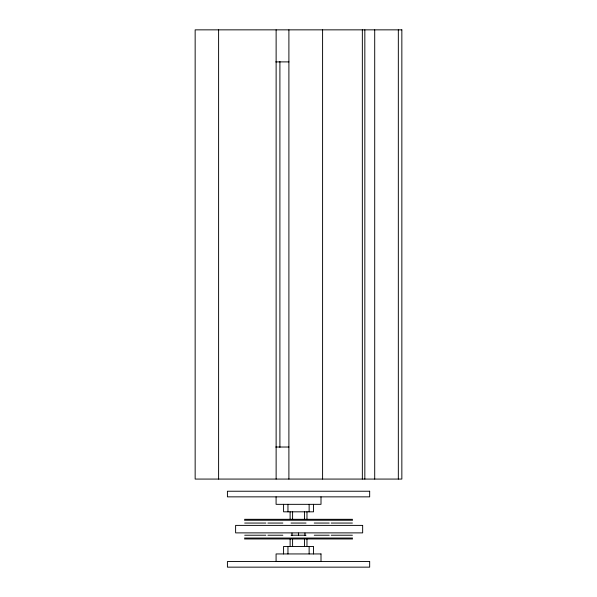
<?xml version="1.0" encoding="UTF-8"?>
<svg xmlns="http://www.w3.org/2000/svg" width="597" height="597" viewBox="0 0 597 597"><rect width="100%" height="100%" fill="white"/><g stroke="black" fill="none" stroke-linecap="round" stroke-linejoin="round"><path stroke-width="0.9" d="M275.739 61.894L288.955 61.894M275.739 447.026L288.955 447.026M244.494 519.308L352.581 519.308M244.494 520.248L352.581 520.248M244.688 523.054L265.874 523.054M267.866 523.054L282.844 523.054M291.052 523.054L306.022 523.054M314.231 523.054L329.208 523.054M331.208 523.054L352.394 523.054M244.695 535.218L265.881 535.218M267.874 535.218L282.851 535.218M291.06 535.218L306.03 535.218M314.246 535.218L329.216 535.218M331.216 535.218L352.402 535.218M244.501 538.031L352.588 538.031M244.501 538.964L352.588 538.964M398.333 29.85L398.333 479.07M374.707 29.85L374.707 479.07M364.834 29.85L364.834 479.07M362.349 29.85L362.349 479.07M322.589 29.85L322.589 479.07M321.007 496.853L321.007 504.338L276.083 504.338L276.083 496.853M313.522 504.338L313.522 511.823L283.575 511.823L283.575 504.338M313.522 553.941L313.522 546.449L283.575 546.449L283.575 553.941M309.134 504.338L309.134 511.823M309.134 546.449L309.134 553.941M306.97 511.823L306.97 519.308M306.97 538.964L306.97 546.449M304.963 533.039L304.963 535.531M304.5 511.823L304.5 519.308M304.5 538.964L304.5 546.449M298.478 533.039L298.478 535.531M292.59 511.823L292.59 519.308M292.59 538.964L292.59 546.449M291.993 533.039L291.993 535.531M290.12 511.823L290.12 519.308M290.12 538.964L290.12 546.449M288.896 29.85L288.896 479.07M287.955 504.338L287.955 511.823M287.955 546.449L287.955 553.941M279.903 61.536L279.903 447.384M276.127 29.85L276.127 479.07M218.606 29.85L218.606 479.07M401.848 29.85L195.152 29.85L195.152 479.07L401.848 479.07L401.848 29.85M369.67 491.234L227.42 491.234L227.42 496.853L369.67 496.853L369.67 491.234M362.655 525.397L235.614 525.397L235.614 532.882L362.655 532.882L362.655 525.397M321.007 553.941L276.083 553.941L276.083 561.426L321.007 561.426L321.007 553.941M369.67 561.538L227.42 561.538L227.42 567.15L369.67 567.15L369.67 561.538"/></g></svg>
